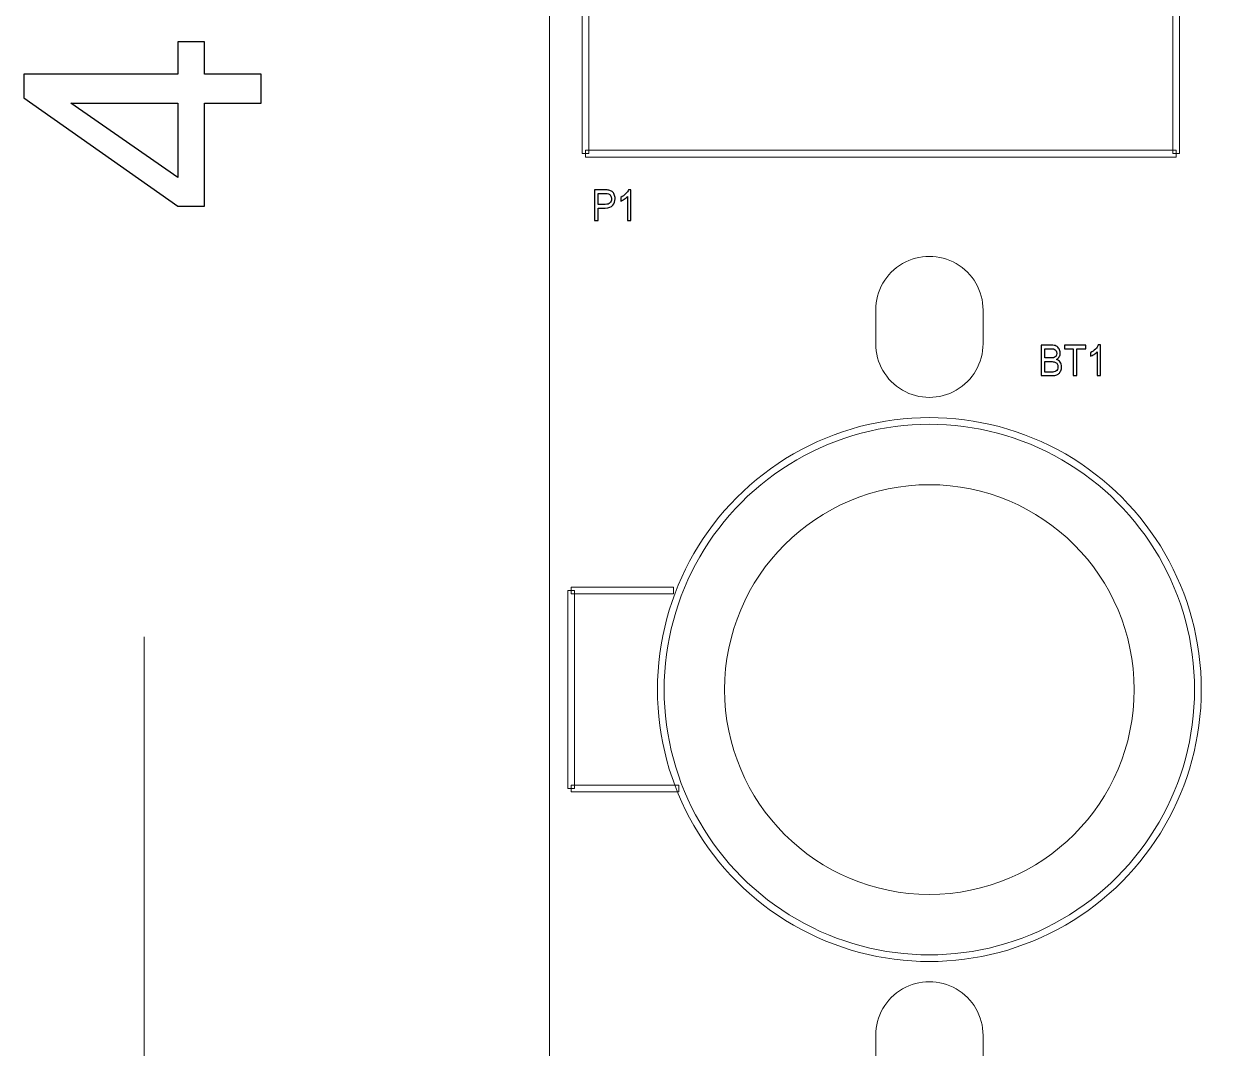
# Model space of a CAD drawing. Header units: millimetres. Extents: x -62 to 58, y -47 to 48.
# Drawn here: x -47.83 to -30.01, y -25.02 to -9.77 of the extents above; entities that cross this region are included whole.
import ezdxf

# ---------------------------------------------------------------- set-up
doc = ezdxf.new("R2010")
doc.units = ezdxf.units.MM
doc.header["$MEASUREMENT"] = 0
for name, color, linetype in [('BG_OUTLINE', 7, 'Continuous'), ('PG_SILKSCREEN_TOP', 7, 'Continuous'), ('PIN_SOLDERMASK_TOP', 7, 'Continuous'), ('RD_SILKSCREEN_TOP', 7, 'Continuous')]:
    doc.layers.add(name, color=color, linetype=linetype)

msp = doc.modelspace()

# ---------------------------------------------------------------- linework, layer by layer
at = {"layer": 'BG_OUTLINE', "lineweight": 9}
msp.add_open_spline([(-39.9999, -35.8165), (-39.9999, -35.8165), (-39.9999, 34.1833), (-39.9999, 34.1833), (-39.9999, 34.1833), (-39.9999, 34.1833), (39.9999, 34.1833), (39.9999, 34.1833), (39.9999, 34.1833), (39.9999, 34.1833), (39.9999, -35.8165), (39.9999, -35.8165), (39.9999, -35.8165), (39.9999, -35.8165), (-39.9999, -35.8165), (-39.9999, -35.8165)], degree=3, knots=[0, 0, 0, 0, 0.25, 0.25, 0.25, 0.25, 0.5, 0.5, 0.5, 0.5, 0.75, 0.75, 0.75, 0.75, 1, 1, 1, 1], dxfattribs=at)
at = {"layer": 'BG_OUTLINE', "lineweight": 20}
for points in [[(-39.9999, 21.2812), (-39.9999, 21.2812), (-39.9999, -47.0467), (-39.9999, -47.0467)], [(-46.0362, -28.5241), (-46.0362, -28.5241), (-46.0362, -18.9008), (-46.0362, -18.9008)]]:
    msp.add_open_spline(points, degree=3, dxfattribs=at)
at = {"layer": 'BG_OUTLINE'}
for points, knots in [([(-44.2912, -10.9548), (-44.2912, -10.9548), (-45.1374, -10.9548), (-45.1374, -10.9548), (-45.1374, -10.9548), (-45.1374, -10.9548), (-45.1374, -12.4883), (-45.1374, -12.4883), (-45.1374, -12.4883), (-45.1374, -12.4883), (-45.5358, -12.4883), (-45.5358, -12.4883), (-45.5358, -12.4883), (-45.5358, -12.4883), (-47.8266, -10.875), (-47.8266, -10.875), (-47.8266, -10.875), (-47.8266, -10.875), (-47.8266, -10.5202), (-47.8266, -10.5202), (-47.8266, -10.5202), (-47.8266, -10.5202), (-45.5358, -10.5202), (-45.5358, -10.5202), (-45.5358, -10.5202), (-45.5358, -10.5202), (-45.5358, -10.0428), (-45.5358, -10.0428), (-45.5358, -10.0428), (-45.5358, -10.0428), (-45.1374, -10.0428), (-45.1374, -10.0428), (-45.1374, -10.0428), (-45.1374, -10.0428), (-45.1374, -10.5202), (-45.1374, -10.5202), (-45.1374, -10.5202), (-45.1374, -10.5202), (-44.2912, -10.5202), (-44.2912, -10.5202), (-44.2912, -10.5202), (-44.2912, -10.5202), (-44.2912, -10.9548), (-44.2912, -10.9548)], [0, 0, 0, 0, 0.0909091, 0.0909091, 0.0909091, 0.0909091, 0.1818182, 0.1818182, 0.1818182, 0.1818182, 0.2727273, 0.2727273, 0.2727273, 0.2727273, 0.3636364, 0.3636364, 0.3636364, 0.3636364, 0.4545455, 0.4545455, 0.4545455, 0.4545455, 0.5454545, 0.5454545, 0.5454545, 0.5454545, 0.6363636, 0.6363636, 0.6363636, 0.6363636, 0.7272727, 0.7272727, 0.7272727, 0.7272727, 0.8181818, 0.8181818, 0.8181818, 0.8181818, 0.9090909, 0.9090909, 0.9090909, 0.9090909, 1, 1, 1, 1]), ([(-45.5358, -10.9548), (-45.5358, -10.9548), (-47.1294, -10.9548), (-47.1294, -10.9548), (-47.1294, -10.9548), (-47.1294, -10.9548), (-45.5358, -12.0611), (-45.5358, -12.0611), (-45.5358, -12.0611), (-45.5358, -12.0611), (-45.5358, -10.9548), (-45.5358, -10.9548)], [0, 0, 0, 0, 0.3333333, 0.3333333, 0.3333333, 0.3333333, 0.6666667, 0.6666667, 0.6666667, 0.6666667, 1, 1, 1, 1])]:
    msp.add_open_spline(points, degree=3, knots=knots, dxfattribs=at)
at = {"layer": 'PG_SILKSCREEN_TOP', "lineweight": 9}
for points, knots in [([(-39.4131, -11.7059), (-39.4131, -11.7059), (-39.5131, -11.7059), (-39.5131, -11.7059), (-39.5131, -11.7059), (-39.5131, -11.7059), (-39.5131, 13.294), (-39.5131, 13.294), (-39.5131, 13.294), (-39.5131, 13.294), (-39.4131, 13.294), (-39.4131, 13.294), (-39.4131, 13.294), (-39.4131, 13.294), (-39.4131, -11.7059), (-39.4131, -11.7059)], [0, 0, 0, 0, 0.25, 0.25, 0.25, 0.25, 0.5, 0.5, 0.5, 0.5, 0.75, 0.75, 0.75, 0.75, 1, 1, 1, 1]), ([(-30.7132, 13.294), (-30.7132, 13.294), (-30.6132, 13.294), (-30.6132, 13.294), (-30.6132, 13.294), (-30.6132, 13.294), (-30.6132, -11.7059), (-30.6132, -11.7059), (-30.6132, -11.7059), (-30.6132, -11.7059), (-30.7132, -11.7059), (-30.7132, -11.7059), (-30.7132, -11.7059), (-30.7132, -11.7059), (-30.7132, 13.294), (-30.7132, 13.294)], [0, 0, 0, 0, 0.25, 0.25, 0.25, 0.25, 0.5, 0.5, 0.5, 0.5, 0.75, 0.75, 0.75, 0.75, 1, 1, 1, 1]), ([(-30.6632, -11.6559), (-30.6632, -11.6559), (-30.6632, -11.7559), (-30.6632, -11.7559), (-30.6632, -11.7559), (-30.6632, -11.7559), (-39.4631, -11.7559), (-39.4631, -11.7559), (-39.4631, -11.7559), (-39.4631, -11.7559), (-39.4631, -11.6559), (-39.4631, -11.6559), (-39.4631, -11.6559), (-39.4631, -11.6559), (-30.6632, -11.6559), (-30.6632, -11.6559)], [0, 0, 0, 0, 0.25, 0.25, 0.25, 0.25, 0.5, 0.5, 0.5, 0.5, 0.75, 0.75, 0.75, 0.75, 1, 1, 1, 1]), ([(-38.3907, -19.685), (-38.3907, -18.238), (-37.6188, -16.901), (-36.3657, -16.1776), (-36.3657, -16.1776), (-35.1127, -15.4541), (-33.5688, -15.4541), (-32.3158, -16.1776), (-32.3158, -16.1776), (-31.0627, -16.901), (-30.2908, -18.238), (-30.2908, -19.685)], [0, 0, 0, 0, 0.3333333, 0.3333333, 0.3333333, 0.3333333, 0.6666667, 0.6666667, 0.6666667, 0.6666667, 1, 1, 1, 1]), ([(-30.3908, -19.685), (-30.3908, -18.2738), (-31.1436, -16.9698), (-32.3658, -16.2642), (-32.3658, -16.2642), (-33.5879, -15.5586), (-35.0936, -15.5586), (-36.3157, -16.2642), (-36.3157, -16.2642), (-37.5379, -16.9698), (-38.2907, -18.2738), (-38.2907, -19.685)], [0, 0, 0, 0, 0.3333333, 0.3333333, 0.3333333, 0.3333333, 0.6666667, 0.6666667, 0.6666667, 0.6666667, 1, 1, 1, 1]), ([(-38.1508, -18.1604), (-38.1508, -18.1604), (-38.1508, -18.2604), (-38.1508, -18.2604), (-38.1508, -18.2604), (-38.1508, -18.2604), (-39.6748, -18.2604), (-39.6748, -18.2604), (-39.6748, -18.2604), (-39.6748, -18.2604), (-39.6748, -18.1604), (-39.6748, -18.1604), (-39.6748, -18.1604), (-39.6748, -18.1604), (-38.1508, -18.1604), (-38.1508, -18.1604)], [0, 0, 0, 0, 0.25, 0.25, 0.25, 0.25, 0.5, 0.5, 0.5, 0.5, 0.75, 0.75, 0.75, 0.75, 1, 1, 1, 1]), ([(-39.7248, -18.2104), (-39.7248, -18.2104), (-39.6248, -18.2104), (-39.6248, -18.2104), (-39.6248, -18.2104), (-39.6248, -18.2104), (-39.6248, -21.1595), (-39.6248, -21.1595), (-39.6248, -21.1595), (-39.6248, -21.1595), (-39.7248, -21.1595), (-39.7248, -21.1595), (-39.7248, -21.1595), (-39.7248, -21.1595), (-39.7248, -18.2104), (-39.7248, -18.2104)], [0, 0, 0, 0, 0.25, 0.25, 0.25, 0.25, 0.5, 0.5, 0.5, 0.5, 0.75, 0.75, 0.75, 0.75, 1, 1, 1, 1]), ([(-30.2908, -19.685), (-30.2908, -21.1319), (-31.0627, -22.4689), (-32.3158, -23.1923), (-32.3158, -23.1923), (-33.5688, -23.9158), (-35.1127, -23.9158), (-36.3657, -23.1923), (-36.3657, -23.1923), (-37.6188, -22.4689), (-38.3907, -21.1319), (-38.3907, -19.685)], [0, 0, 0, 0, 0.3333333, 0.3333333, 0.3333333, 0.3333333, 0.6666667, 0.6666667, 0.6666667, 0.6666667, 1, 1, 1, 1]), ([(-38.2907, -19.685), (-38.2907, -21.0961), (-37.5379, -22.4001), (-36.3157, -23.1057), (-36.3157, -23.1057), (-35.0936, -23.8113), (-33.5879, -23.8113), (-32.3658, -23.1057), (-32.3658, -23.1057), (-31.1436, -22.4001), (-30.3908, -21.0961), (-30.3908, -19.685)], [0, 0, 0, 0, 0.3333333, 0.3333333, 0.3333333, 0.3333333, 0.6666667, 0.6666667, 0.6666667, 0.6666667, 1, 1, 1, 1]), ([(-39.6748, -21.2095), (-39.6748, -21.2095), (-39.6748, -21.1095), (-39.6748, -21.1095), (-39.6748, -21.1095), (-39.6748, -21.1095), (-38.0746, -21.1095), (-38.0746, -21.1095), (-38.0746, -21.1095), (-38.0746, -21.1095), (-38.0746, -21.2095), (-38.0746, -21.2095), (-38.0746, -21.2095), (-38.0746, -21.2095), (-39.6748, -21.2095), (-39.6748, -21.2095)], [0, 0, 0, 0, 0.25, 0.25, 0.25, 0.25, 0.5, 0.5, 0.5, 0.5, 0.75, 0.75, 0.75, 0.75, 1, 1, 1, 1])]:
    msp.add_open_spline(points, degree=3, knots=knots, dxfattribs=at)
at = {"layer": 'PIN_SOLDERMASK_TOP', "lineweight": 9}
for points, knots in [([(-35.1407, -14.535), (-35.1407, -14.535), (-35.1407, -14.035), (-35.1407, -14.035), (-35.1407, -14.035), (-35.1407, -13.7492), (-34.9883, -13.485), (-34.7407, -13.3421), (-34.7407, -13.3421), (-34.4932, -13.1992), (-34.1883, -13.1992), (-33.9408, -13.3421), (-33.9408, -13.3421), (-33.6932, -13.485), (-33.5408, -13.7492), (-33.5408, -14.035), (-33.5408, -14.035), (-33.5408, -14.035), (-33.5408, -14.535), (-33.5408, -14.535), (-33.5408, -14.535), (-33.5408, -14.8208), (-33.6932, -15.0849), (-33.9408, -15.2278), (-33.9408, -15.2278), (-34.1883, -15.3707), (-34.4932, -15.3707), (-34.7407, -15.2278), (-34.7407, -15.2278), (-34.9883, -15.0849), (-35.1407, -14.8208), (-35.1407, -14.535)], [0, 0, 0, 0, 0.125, 0.125, 0.125, 0.125, 0.25, 0.25, 0.25, 0.25, 0.375, 0.375, 0.375, 0.375, 0.5, 0.5, 0.5, 0.5, 0.625, 0.625, 0.625, 0.625, 0.75, 0.75, 0.75, 0.75, 0.875, 0.875, 0.875, 0.875, 1, 1, 1, 1]), ([(-31.2908, -19.6849), (-31.2908, -18.0005), (-32.6563, -16.635), (-34.3407, -16.635), (-34.3407, -16.635), (-36.0252, -16.635), (-37.3907, -18.0005), (-37.3907, -19.6849), (-37.3907, -19.6849), (-37.3907, -21.3694), (-36.0252, -22.7349), (-34.3408, -22.7349), (-34.3408, -22.7349), (-32.6563, -22.735), (-31.2908, -21.3694), (-31.2908, -19.685)], [0, 0, 0, 0, 0.25, 0.25, 0.25, 0.25, 0.5, 0.5, 0.5, 0.5, 0.75, 0.75, 0.75, 0.75, 1, 1, 1, 1]), ([(-35.1407, -25.3349), (-35.1407, -25.3349), (-35.1407, -24.8349), (-35.1407, -24.8349), (-35.1407, -24.8349), (-35.1407, -24.5491), (-34.9883, -24.285), (-34.7407, -24.1421), (-34.7407, -24.1421), (-34.4932, -23.9992), (-34.1883, -23.9992), (-33.9408, -24.1421), (-33.9408, -24.1421), (-33.6932, -24.285), (-33.5408, -24.5491), (-33.5408, -24.8349), (-33.5408, -24.8349), (-33.5408, -24.8349), (-33.5408, -25.3349), (-33.5408, -25.3349), (-33.5408, -25.3349), (-33.5408, -25.6208), (-33.6932, -25.8849), (-33.9408, -26.0278), (-33.9408, -26.0278), (-34.1883, -26.1707), (-34.4932, -26.1707), (-34.7407, -26.0278), (-34.7407, -26.0278), (-34.9883, -25.8849), (-35.1407, -25.6208), (-35.1407, -25.3349)], [0, 0, 0, 0, 0.125, 0.125, 0.125, 0.125, 0.25, 0.25, 0.25, 0.25, 0.375, 0.375, 0.375, 0.375, 0.5, 0.5, 0.5, 0.5, 0.625, 0.625, 0.625, 0.625, 0.75, 0.75, 0.75, 0.75, 0.875, 0.875, 0.875, 0.875, 1, 1, 1, 1])]:
    msp.add_open_spline(points, degree=3, knots=knots, dxfattribs=at)
at = {"layer": 'RD_SILKSCREEN_TOP', "color": 142}
for points, knots in [([(-39.3269, -12.6999), (-39.3269, -12.6999), (-39.3269, -12.2453), (-39.3269, -12.2453), (-39.3269, -12.2453), (-39.3269, -12.2453), (-39.176, -12.2453), (-39.176, -12.2453), (-39.176, -12.2453), (-39.1495, -12.2453), (-39.1291, -12.2468), (-39.1152, -12.2497), (-39.1152, -12.2497), (-39.0955, -12.2534), (-39.0791, -12.2605), (-39.0657, -12.271), (-39.0657, -12.271), (-39.0525, -12.2813), (-39.0418, -12.296), (-39.0337, -12.3148), (-39.0337, -12.3148), (-39.0256, -12.3336), (-39.0216, -12.3542), (-39.0216, -12.3768), (-39.0216, -12.3768), (-39.0216, -12.4154), (-39.0324, -12.4482), (-39.054, -12.475), (-39.054, -12.475), (-39.0757, -12.5017), (-39.1148, -12.5151), (-39.1714, -12.5151), (-39.1714, -12.5151), (-39.1714, -12.5151), (-39.274, -12.5151), (-39.274, -12.5151), (-39.274, -12.5151), (-39.274, -12.5151), (-39.274, -12.6999), (-39.274, -12.6999), (-39.274, -12.6999), (-39.274, -12.6999), (-39.3269, -12.6999), (-39.3269, -12.6999)], [0, 0, 0, 0, 0.0909091, 0.0909091, 0.0909091, 0.0909091, 0.1818182, 0.1818182, 0.1818182, 0.1818182, 0.2727273, 0.2727273, 0.2727273, 0.2727273, 0.3636364, 0.3636364, 0.3636364, 0.3636364, 0.4545455, 0.4545455, 0.4545455, 0.4545455, 0.5454545, 0.5454545, 0.5454545, 0.5454545, 0.6363636, 0.6363636, 0.6363636, 0.6363636, 0.7272727, 0.7272727, 0.7272727, 0.7272727, 0.8181818, 0.8181818, 0.8181818, 0.8181818, 0.9090909, 0.9090909, 0.9090909, 0.9090909, 1, 1, 1, 1]), ([(-38.7892, -12.6999), (-38.7892, -12.6999), (-38.8382, -12.6999), (-38.8382, -12.6999), (-38.8382, -12.6999), (-38.8382, -12.6999), (-38.8382, -12.3443), (-38.8382, -12.3443), (-38.8382, -12.3443), (-38.8501, -12.3571), (-38.8655, -12.3699), (-38.8847, -12.3827), (-38.8847, -12.3827), (-38.904, -12.3955), (-38.9212, -12.4052), (-38.9365, -12.4115), (-38.9365, -12.4115), (-38.9365, -12.4115), (-38.9365, -12.3576), (-38.9365, -12.3576), (-38.9365, -12.3576), (-38.909, -12.3429), (-38.885, -12.3251), (-38.8644, -12.3043), (-38.8644, -12.3043), (-38.8439, -12.2833), (-38.8293, -12.2631), (-38.8207, -12.2434), (-38.8207, -12.2434), (-38.8207, -12.2434), (-38.7892, -12.2434), (-38.7892, -12.2434), (-38.7892, -12.2434), (-38.7892, -12.2434), (-38.7892, -12.6999), (-38.7892, -12.6999)], [0, 0, 0, 0, 0.1111111, 0.1111111, 0.1111111, 0.1111111, 0.2222222, 0.2222222, 0.2222222, 0.2222222, 0.3333333, 0.3333333, 0.3333333, 0.3333333, 0.4444444, 0.4444444, 0.4444444, 0.4444444, 0.5555556, 0.5555556, 0.5555556, 0.5555556, 0.6666667, 0.6666667, 0.6666667, 0.6666667, 0.7777778, 0.7777778, 0.7777778, 0.7777778, 0.8888889, 0.8888889, 0.8888889, 0.8888889, 1, 1, 1, 1]), ([(-39.274, -12.4615), (-39.274, -12.4615), (-39.1705, -12.4615), (-39.1705, -12.4615), (-39.1705, -12.4615), (-39.1364, -12.4615), (-39.112, -12.4543), (-39.0976, -12.4398), (-39.0976, -12.4398), (-39.0833, -12.4253), (-39.0762, -12.4049), (-39.0762, -12.3787), (-39.0762, -12.3787), (-39.0762, -12.3596), (-39.0804, -12.3433), (-39.0888, -12.3298), (-39.0888, -12.3298), (-39.0973, -12.3163), (-39.1084, -12.3074), (-39.1223, -12.303), (-39.1223, -12.303), (-39.1312, -12.3004), (-39.1476, -12.299), (-39.1716, -12.299), (-39.1716, -12.299), (-39.1716, -12.299), (-39.274, -12.299), (-39.274, -12.299), (-39.274, -12.299), (-39.274, -12.299), (-39.274, -12.4615), (-39.274, -12.4615)], [0, 0, 0, 0, 0.125, 0.125, 0.125, 0.125, 0.25, 0.25, 0.25, 0.25, 0.375, 0.375, 0.375, 0.375, 0.5, 0.5, 0.5, 0.5, 0.625, 0.625, 0.625, 0.625, 0.75, 0.75, 0.75, 0.75, 0.875, 0.875, 0.875, 0.875, 1, 1, 1, 1]), ([(-32.6743, -15.0113), (-32.6743, -15.0113), (-32.6743, -14.5567), (-32.6743, -14.5567), (-32.6743, -14.5567), (-32.6743, -14.5567), (-32.5242, -14.5567), (-32.5242, -14.5567), (-32.5242, -14.5567), (-32.4936, -14.5567), (-32.4692, -14.5614), (-32.4507, -14.5705), (-32.4507, -14.5705), (-32.4322, -14.5797), (-32.4178, -14.5939), (-32.4073, -14.613), (-32.4073, -14.613), (-32.3969, -14.6321), (-32.3915, -14.6521), (-32.3915, -14.6731), (-32.3915, -14.6731), (-32.3915, -14.6924), (-32.3962, -14.7107), (-32.4055, -14.7279), (-32.4055, -14.7279), (-32.4148, -14.745), (-32.4288, -14.7589), (-32.4475, -14.7695), (-32.4475, -14.7695), (-32.4233, -14.7775), (-32.4048, -14.7913), (-32.3917, -14.8106), (-32.3917, -14.8106), (-32.3787, -14.8301), (-32.3722, -14.8531), (-32.3722, -14.8795), (-32.3722, -14.8795), (-32.3722, -14.9008), (-32.3762, -14.9206), (-32.3841, -14.9389), (-32.3841, -14.9389), (-32.3921, -14.9572), (-32.4018, -14.9713), (-32.4134, -14.9812), (-32.4134, -14.9812), (-32.4251, -14.9912), (-32.4397, -14.9986), (-32.4572, -15.0037), (-32.4572, -15.0037), (-32.4747, -15.0088), (-32.4963, -15.0113), (-32.5218, -15.0113), (-32.5218, -15.0113), (-32.5218, -15.0113), (-32.6743, -15.0113), (-32.6743, -15.0113)], [0, 0, 0, 0, 0.0714286, 0.0714286, 0.0714286, 0.0714286, 0.1428571, 0.1428571, 0.1428571, 0.1428571, 0.2142857, 0.2142857, 0.2142857, 0.2142857, 0.2857143, 0.2857143, 0.2857143, 0.2857143, 0.3571429, 0.3571429, 0.3571429, 0.3571429, 0.4285714, 0.4285714, 0.4285714, 0.4285714, 0.5, 0.5, 0.5, 0.5, 0.5714286, 0.5714286, 0.5714286, 0.5714286, 0.6428571, 0.6428571, 0.6428571, 0.6428571, 0.7142857, 0.7142857, 0.7142857, 0.7142857, 0.7857143, 0.7857143, 0.7857143, 0.7857143, 0.8571429, 0.8571429, 0.8571429, 0.8571429, 0.9285714, 0.9285714, 0.9285714, 0.9285714, 1, 1, 1, 1]), ([(-32.1976, -15.0113), (-32.1976, -15.0113), (-32.1976, -14.6104), (-32.1976, -14.6104), (-32.1976, -14.6104), (-32.1976, -14.6104), (-32.3294, -14.6104), (-32.3294, -14.6104), (-32.3294, -14.6104), (-32.3294, -14.6104), (-32.3294, -14.5567), (-32.3294, -14.5567), (-32.3294, -14.5567), (-32.3294, -14.5567), (-32.0123, -14.5567), (-32.0123, -14.5567), (-32.0123, -14.5567), (-32.0123, -14.5567), (-32.0123, -14.6104), (-32.0123, -14.6104), (-32.0123, -14.6104), (-32.0123, -14.6104), (-32.1447, -14.6104), (-32.1447, -14.6104), (-32.1447, -14.6104), (-32.1447, -14.6104), (-32.1447, -15.0113), (-32.1447, -15.0113), (-32.1447, -15.0113), (-32.1447, -15.0113), (-32.1976, -15.0113), (-32.1976, -15.0113)], [0, 0, 0, 0, 0.125, 0.125, 0.125, 0.125, 0.25, 0.25, 0.25, 0.25, 0.375, 0.375, 0.375, 0.375, 0.5, 0.5, 0.5, 0.5, 0.625, 0.625, 0.625, 0.625, 0.75, 0.75, 0.75, 0.75, 0.875, 0.875, 0.875, 0.875, 1, 1, 1, 1]), ([(-31.7931, -15.0113), (-31.7931, -15.0113), (-31.8421, -15.0113), (-31.8421, -15.0113), (-31.8421, -15.0113), (-31.8421, -15.0113), (-31.8421, -14.6557), (-31.8421, -14.6557), (-31.8421, -14.6557), (-31.854, -14.6685), (-31.8694, -14.6813), (-31.8886, -14.6941), (-31.8886, -14.6941), (-31.9079, -14.7069), (-31.9251, -14.7166), (-31.9404, -14.7229), (-31.9404, -14.7229), (-31.9404, -14.7229), (-31.9404, -14.669), (-31.9404, -14.669), (-31.9404, -14.669), (-31.9129, -14.6543), (-31.8889, -14.6365), (-31.8683, -14.6157), (-31.8683, -14.6157), (-31.8478, -14.5947), (-31.8332, -14.5745), (-31.8246, -14.5548), (-31.8246, -14.5548), (-31.8246, -14.5548), (-31.7931, -14.5548), (-31.7931, -14.5548), (-31.7931, -14.5548), (-31.7931, -14.5548), (-31.7931, -15.0113), (-31.7931, -15.0113)], [0, 0, 0, 0, 0.1111111, 0.1111111, 0.1111111, 0.1111111, 0.2222222, 0.2222222, 0.2222222, 0.2222222, 0.3333333, 0.3333333, 0.3333333, 0.3333333, 0.4444444, 0.4444444, 0.4444444, 0.4444444, 0.5555556, 0.5555556, 0.5555556, 0.5555556, 0.6666667, 0.6666667, 0.6666667, 0.6666667, 0.7777778, 0.7777778, 0.7777778, 0.7777778, 0.8888889, 0.8888889, 0.8888889, 0.8888889, 1, 1, 1, 1]), ([(-32.6213, -14.7478), (-32.6213, -14.7478), (-32.5348, -14.7478), (-32.5348, -14.7478), (-32.5348, -14.7478), (-32.5114, -14.7478), (-32.4946, -14.746), (-32.4843, -14.7425), (-32.4843, -14.7425), (-32.4709, -14.7379), (-32.4608, -14.7304), (-32.4539, -14.7198), (-32.4539, -14.7198), (-32.4472, -14.7093), (-32.4437, -14.696), (-32.4437, -14.6801), (-32.4437, -14.6801), (-32.4437, -14.6651), (-32.4469, -14.6518), (-32.4532, -14.6404), (-32.4532, -14.6404), (-32.4596, -14.6288), (-32.4688, -14.621), (-32.4805, -14.6168), (-32.4805, -14.6168), (-32.4923, -14.6125), (-32.5126, -14.6104), (-32.5414, -14.6104), (-32.5414, -14.6104), (-32.5414, -14.6104), (-32.6213, -14.6104), (-32.6213, -14.6104), (-32.6213, -14.6104), (-32.6213, -14.6104), (-32.6213, -14.7478), (-32.6213, -14.7478)], [0, 0, 0, 0, 0.1111111, 0.1111111, 0.1111111, 0.1111111, 0.2222222, 0.2222222, 0.2222222, 0.2222222, 0.3333333, 0.3333333, 0.3333333, 0.3333333, 0.4444444, 0.4444444, 0.4444444, 0.4444444, 0.5555556, 0.5555556, 0.5555556, 0.5555556, 0.6666667, 0.6666667, 0.6666667, 0.6666667, 0.7777778, 0.7777778, 0.7777778, 0.7777778, 0.8888889, 0.8888889, 0.8888889, 0.8888889, 1, 1, 1, 1]), ([(-32.6213, -14.9576), (-32.6213, -14.9576), (-32.5218, -14.9576), (-32.5218, -14.9576), (-32.5218, -14.9576), (-32.5046, -14.9576), (-32.4926, -14.9569), (-32.4857, -14.9555), (-32.4857, -14.9555), (-32.4736, -14.953), (-32.4633, -14.9489), (-32.4552, -14.943), (-32.4552, -14.943), (-32.447, -14.9373), (-32.4403, -14.9289), (-32.4349, -14.9178), (-32.4349, -14.9178), (-32.4297, -14.9067), (-32.4271, -14.894), (-32.4271, -14.8795), (-32.4271, -14.8795), (-32.4271, -14.8626), (-32.4309, -14.8479), (-32.4385, -14.8353), (-32.4385, -14.8353), (-32.4461, -14.8228), (-32.4567, -14.814), (-32.4704, -14.8089), (-32.4704, -14.8089), (-32.4838, -14.804), (-32.5034, -14.8014), (-32.5288, -14.8014), (-32.5288, -14.8014), (-32.5288, -14.8014), (-32.6213, -14.8014), (-32.6213, -14.8014), (-32.6213, -14.8014), (-32.6213, -14.8014), (-32.6213, -14.9576), (-32.6213, -14.9576)], [0, 0, 0, 0, 0.1, 0.1, 0.1, 0.1, 0.2, 0.2, 0.2, 0.2, 0.3, 0.3, 0.3, 0.3, 0.4, 0.4, 0.4, 0.4, 0.5, 0.5, 0.5, 0.5, 0.6, 0.6, 0.6, 0.6, 0.7, 0.7, 0.7, 0.7, 0.8, 0.8, 0.8, 0.8, 0.9, 0.9, 0.9, 0.9, 1, 1, 1, 1])]:
    msp.add_open_spline(points, degree=3, knots=knots, dxfattribs=at)

doc.saveas('drawing.dxf')
